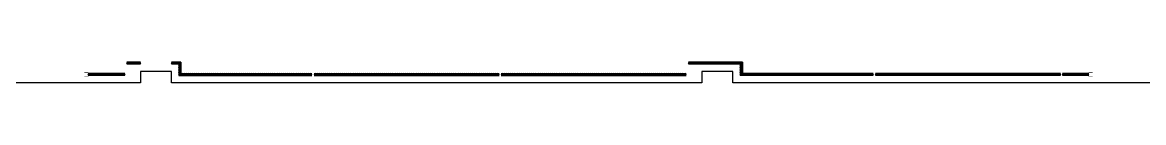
# Model space of a CAD drawing. Extents: x -1313754 to 847533, y 489853 to 941203.
# Drawn here: x -1259830 to -1205907, y 548220 to 549220 of the extents above; entities that cross this region are included whole.
import ezdxf

# ---------------------------------------------------------------- set-up
doc = ezdxf.new("R2010")
doc.units = 0
doc.header["$LTSCALE"] = 1000
doc.header["$MEASUREMENT"] = 0
doc.layers.get('Defpoints').update_dxf_attribs({"color": 210})
for name, color, linetype in [('A-HRAIL', 173, 'Continuous'), ('A-SFCE', 30, 'Continuous'), ('DIM_SYMB', 3, 'Continuous')]:
    doc.layers.add(name, color=color, linetype=linetype)

# ---------------------------------------------------------------- blocks, each defined once
blk = doc.blocks.new('234234werwer')
at = {"layer": 'Defpoints'}
blk.add_lwpolyline([(556400, -274600), (530900, -274600), (530900, -274050), (529400, -274050), (529400, -274600), (503900, -274600), (503900, -274050), (502400, -274050), (502400, -274600), (476900, -274600)], dxfattribs=at)
blk = doc.blocks.new('3333')
at = {"layer": 'A-SFCE', "const_width": 20}
blk.add_lwpolyline([(-227064, 766320), (-227064, 766510), (-227244, 766510), (-227244, 766320)], dxfattribs=at)
blk = doc.blocks.new('99平面图例外参$0$$LinePat$圆环')
for points in [[(0, 150), (300, 150)], [(0, 0), (300, 0)], [(0, -150), (300, -150)]]:
    blk.add_lwpolyline(points)
at = {"color": 0}
blk.add_circle((150, 0), 150, dxfattribs=at)
blk = doc.blocks.new('34242343243')
at = {"layer": 'A-HRAIL', "yscale": 0.3333333333333333, "zscale": 0.3333333333333333}
for p, xscale, rotation in [((-254693, 549170), 0.3588888661932368, 180), ((-254585, 549170), 0.3588888661932368, 180), ((-254477, 549170), 0.3588888661932368, 180), ((-254370, 549170), 0.3588888661932368, 180), ((-254262, 549170), 0.3588888661932368, 180), ((-254154, 549170), 0.3588888661932368, 180), ((-252542, 549170), 0.3749999999076196, 180), ((-252429, 549170), 0.3749999999076196, 180), ((-252317, 549170), 0.3749999999076196, 180), ((-252204, 549170), 0.3749999999076196, 180), ((-252254, 549220), 0.3611111227129974, 270), ((-252254, 549112), 0.3611111227129974, 270), ((-252254, 549003), 0.3611111227129974, 270), ((-227696, 549170), 0.3461333288391431, 180), ((-227593, 549170), 0.3461333288391431, 180), ((-227489, 549170), 0.3461333288391431, 180), ((-227385, 549170), 0.3461333288391431, 180), ((-227281, 549170), 0.3461333288391431, 180), ((-227177, 549170), 0.3461333288391431, 180), ((-227073, 549170), 0.3461333288391431, 180), ((-226969, 549170), 0.3461333288391431, 180), ((-226866, 549170), 0.3461333288391431, 180), ((-226762, 549170), 0.3461333288391431, 180), ((-226658, 549170), 0.3461333288391431, 180), ((-226554, 549170), 0.3461333288391431, 180), ((-226450, 549170), 0.3461333288391431, 180), ((-226346, 549170), 0.3461333288391431, 180), ((-226243, 549170), 0.3461333288391431, 180), ((-226139, 549170), 0.3461333288391431, 180), ((-226035, 549170), 0.3461333288391431, 180), ((-225931, 549170), 0.3461333288391431, 180), ((-225827, 549170), 0.3461333288391431, 180), ((-225723, 549170), 0.3461333288391431, 180), ((-225620, 549170), 0.3461333288391431, 180), ((-225516, 549170), 0.3461333288391431, 180), ((-225412, 549170), 0.3461333288391431, 180), ((-225308, 549170), 0.3461333288391431, 180), ((-225204, 549170), 0.3461333288391431, 180), ((-225254, 549220), 0.3611111227129974, 270), ((-225254, 549112), 0.3611111227129974, 270), ((-225254, 549003), 0.3611111227129974, 270), ((-256562, 548626), 0.3444737743800529, 180.000000000205), ((-256458, 548626), 0.3444737743800529, 180.000000000205), ((-256355, 548626), 0.3444737743800529, 180.000000000205), ((-256252, 548626), 0.3444737743800529, 180.000000000205), ((-256148, 548626), 0.3444737743800529, 180.000000000205), ((-256045, 548626), 0.3444737743800529, 180.000000000205), ((-255942, 548626), 0.3444737743800529, 180.000000000205), ((-255838, 548626), 0.3444737743800529, 180.000000000205), ((-255735, 548626), 0.3444737743800529, 180.000000000205), ((-255632, 548626), 0.3444737743800529, 180.000000000205), ((-255528, 548626), 0.3444737743800529, 180.000000000205), ((-255425, 548626), 0.3444737743800529, 180.000000000205), ((-255322, 548626), 0.3444737743800529, 180.000000000205), ((-255218, 548626), 0.3444737743800529, 180.000000000205), ((-255115, 548626), 0.3444737743800529, 180.000000000205), ((-255012, 548626), 0.3444737743800529, 180.000000000205), ((-254908, 548626), 0.3444737743800529, 180.000000000205), ((-252254, 548895), 0.3611111227129974, 270), ((-252254, 548787), 0.3611111227129974, 270), ((-252254, 548678), 0.3611111227129974, 270), ((-252304, 548626), -0.3384127419231498, 179.9999999997967), ((-252203, 548626), -0.3384127419231498, 179.9999999997967), ((-252101, 548626), -0.3384127419231498, 179.9999999997967), ((-252000, 548626), -0.3384127419231498, 179.9999999997967), ((-251898, 548626), -0.3384127419231498, 179.9999999997967), ((-251797, 548626), -0.3384127419231498, 179.9999999997967), ((-251695, 548626), -0.3384127419231498, 179.9999999997967), ((-251594, 548626), -0.3384127419231498, 179.9999999997967), ((-251492, 548626), -0.3384127419231498, 179.9999999997967), ((-251390, 548626), -0.3384127419231498, 179.9999999997967), ((-251289, 548626), -0.3384127419231498, 179.9999999997967), ((-251187, 548626), -0.3384127419231498, 179.9999999997967), ((-251086, 548626), -0.3384127419231498, 179.9999999997967), ((-250984, 548626), -0.3384127419231498, 179.9999999997967), ((-250883, 548626), -0.3384127419231498, 179.9999999997967), ((-250781, 548626), -0.3384127419231498, 179.9999999997967), ((-250680, 548626), -0.3384127419231498, 179.9999999997967), ((-250578, 548626), -0.3384127419231498, 179.9999999997967), ((-250477, 548626), -0.3384127419231498, 179.9999999997967), ((-250375, 548626), -0.3384127419231498, 179.9999999997967), ((-250274, 548626), -0.3384127419231498, 179.9999999997967), ((-250172, 548626), -0.3384127419231498, 179.9999999997967), ((-250071, 548626), -0.3384127419231498, 179.9999999997967), ((-249969, 548626), -0.3384127419231498, 179.9999999997967), ((-249868, 548626), -0.3384127419231498, 179.9999999997967), ((-249766, 548626), -0.3384127419231498, 179.9999999997967), ((-249665, 548626), -0.3384127419231498, 179.9999999997967), ((-249563, 548626), -0.3384127419231498, 179.9999999997967), ((-249462, 548626), -0.3384127419231498, 179.9999999997967), ((-249360, 548626), -0.3384127419231498, 179.9999999997967), ((-249258, 548626), -0.3384127419231498, 179.9999999997967), ((-249157, 548626), -0.3384127419231498, 179.9999999997967), ((-249055, 548626), -0.3384127419231498, 179.9999999997967), ((-248954, 548626), -0.3384127419231498, 179.9999999997967), ((-248852, 548626), -0.3384127419231498, 179.9999999997967), ((-248751, 548626), -0.3384127419231498, 179.9999999997967), ((-248649, 548626), -0.3384127419231498, 179.9999999997967), ((-248548, 548626), -0.3384127419231498, 179.9999999997967), ((-248446, 548626), -0.3384127419231498, 179.9999999997967), ((-248345, 548626), -0.3384127419231498, 179.9999999997967), ((-248243, 548626), -0.3384127419231498, 179.9999999997967), ((-248142, 548626), -0.3384127419231498, 179.9999999997967), ((-248040, 548626), -0.3384127419231498, 179.9999999997967), ((-247939, 548626), -0.3384127419231498, 179.9999999997967), ((-247837, 548626), -0.3384127419231498, 179.9999999997967), ((-247736, 548626), -0.3384127419231498, 179.9999999997967), ((-247634, 548626), -0.3384127419231498, 179.9999999997967), ((-247533, 548626), -0.3384127419231498, 179.9999999997967), ((-247431, 548626), -0.3384127419231498, 179.9999999997967), ((-247330, 548626), -0.3384127419231498, 179.9999999997967), ((-247228, 548626), -0.3384127419231498, 179.9999999997967), ((-247126, 548626), -0.3384127419231498, 179.9999999997967), ((-247025, 548626), -0.3384127419231498, 179.9999999997967), ((-246923, 548626), -0.3384127419231498, 179.9999999997967), ((-246822, 548626), -0.3384127419231498, 179.9999999997967), ((-246720, 548626), -0.3384127419231498, 179.9999999997967), ((-246619, 548626), -0.3384127419231498, 179.9999999997967), ((-246517, 548626), -0.3384127419231498, 179.9999999997967), ((-246416, 548626), -0.3384127419231498, 179.9999999997967), ((-246314, 548626), -0.3384127419231498, 179.9999999997967), ((-246213, 548626), -0.3384127419231498, 179.9999999997967), ((-246111, 548626), -0.3384127419231498, 179.9999999997967), ((-246010, 548626), -0.3384127419231498, 179.9999999997967), ((-245800, 548626), -0.3368181818181818, 179.9999999997967), ((-245699, 548626), -0.3368181818181818, 179.9999999997967), ((-245598, 548626), -0.3368181818181818, 179.9999999997967), ((-245497, 548626), -0.3368181818181818, 179.9999999997967), ((-245396, 548626), -0.3368181818181818, 179.9999999997967), ((-245295, 548626), -0.3368181818181818, 179.9999999997967), ((-245194, 548626), -0.3368181818181818, 179.9999999997967), ((-245093, 548626), -0.3368181818181818, 179.9999999997967), ((-244992, 548626), -0.3368181818181818, 179.9999999997967), ((-244891, 548626), -0.3368181818181818, 179.9999999997967), ((-244790, 548626), -0.3368181818181818, 179.9999999997967), ((-244689, 548626), -0.3368181818181818, 179.9999999997967), ((-244588, 548626), -0.3368181818181818, 179.9999999997967), ((-244487, 548626), -0.3368181818181818, 179.9999999997967), ((-244386, 548626), -0.3368181818181818, 179.9999999997967), ((-244285, 548626), -0.3368181818181818, 179.9999999997967), ((-244183, 548626), -0.3368181818181818, 179.9999999997967), ((-244082, 548626), -0.3368181818181818, 179.9999999997967), ((-243981, 548626), -0.3368181818181818, 179.9999999997967), ((-243880, 548626), -0.3368181818181818, 179.9999999997967), ((-243779, 548626), -0.3368181818181818, 179.9999999997967), ((-243678, 548626), -0.3368181818181818, 179.9999999997967), ((-243577, 548626), -0.3368181818181818, 179.9999999997967), ((-243476, 548626), -0.3368181818181818, 179.9999999997967), ((-243375, 548626), -0.3368181818181818, 179.9999999997967), ((-243274, 548626), -0.3368181818181818, 179.9999999997967), ((-243173, 548626), -0.3368181818181818, 179.9999999997967), ((-243072, 548626), -0.3368181818181818, 179.9999999997967), ((-242971, 548626), -0.3368181818181818, 179.9999999997967), ((-242870, 548626), -0.3368181818181818, 179.9999999997967), ((-242769, 548626), -0.3368181818181818, 179.9999999997967), ((-242668, 548626), -0.3368181818181818, 179.9999999997967), ((-242567, 548626), -0.3368181818181818, 179.9999999997967), ((-242466, 548626), -0.3368181818181818, 179.9999999997967), ((-242365, 548626), -0.3368181818181818, 179.9999999997967), ((-242264, 548626), -0.3368181818181818, 179.9999999997967), ((-242163, 548626), -0.3368181818181818, 179.9999999997967), ((-242062, 548626), -0.3368181818181818, 179.9999999997967), ((-241960, 548626), -0.3368181818181818, 179.9999999997967), ((-241859, 548626), -0.3368181818181818, 179.9999999997967), ((-241758, 548626), -0.3368181818181818, 179.9999999997967), ((-241657, 548626), -0.3368181818181818, 179.9999999997967), ((-241556, 548626), -0.3368181818181818, 179.9999999997967), ((-241455, 548626), -0.3368181818181818, 179.9999999997967), ((-241354, 548626), -0.3368181818181818, 179.9999999997967), ((-241253, 548626), -0.3368181818181818, 179.9999999997967), ((-241152, 548626), -0.3368181818181818, 179.9999999997967), ((-241051, 548626), -0.3368181818181818, 179.9999999997967), ((-240950, 548626), -0.3368181818181818, 179.9999999997967), ((-240849, 548626), -0.3368181818181818, 179.9999999997967), ((-240748, 548626), -0.3368181818181818, 179.9999999997967), ((-240647, 548626), -0.3368181818181818, 179.9999999997967), ((-240546, 548626), -0.3368181818181818, 179.9999999997967), ((-240445, 548626), -0.3368181818181818, 179.9999999997967), ((-240344, 548626), -0.3368181818181818, 179.9999999997967), ((-240243, 548626), -0.3368181818181818, 179.9999999997967), ((-240142, 548626), -0.3368181818181818, 179.9999999997967), ((-240041, 548626), -0.3368181818181818, 179.9999999997967), ((-239940, 548626), -0.3368181818181818, 179.9999999997967), ((-239839, 548626), -0.3368181818181818, 179.9999999997967), ((-239737, 548626), -0.3368181818181818, 179.9999999997967), ((-239636, 548626), -0.3368181818181818, 179.9999999997967), ((-239535, 548626), -0.3368181818181818, 179.9999999997967), ((-239434, 548626), -0.3368181818181818, 179.9999999997967), ((-239333, 548626), -0.3368181818181818, 179.9999999997967), ((-239232, 548626), -0.3368181818181818, 179.9999999997967), ((-239131, 548626), -0.3368181818181818, 179.9999999997967), ((-239030, 548626), -0.3368181818181818, 179.9999999997967), ((-238929, 548626), -0.3368181818181818, 179.9999999997967), ((-238828, 548626), -0.3368181818181818, 179.9999999997967), ((-238727, 548626), -0.3368181818181818, 179.9999999997967), ((-238626, 548626), -0.3368181818181818, 179.9999999997967), ((-238525, 548626), -0.3368181818181818, 179.9999999997967), ((-238424, 548626), -0.3368181818181818, 179.9999999997967), ((-238323, 548626), -0.3368181818181818, 179.9999999997967), ((-238222, 548626), -0.3368181818181818, 179.9999999997967), ((-238121, 548626), -0.3368181818181818, 179.9999999997967), ((-238020, 548626), -0.3368181818181818, 179.9999999997967), ((-237919, 548626), -0.3368181818181818, 179.9999999997967), ((-237818, 548626), -0.3368181818181818, 179.9999999997967), ((-237717, 548626), -0.3368181818181818, 179.9999999997967), ((-237616, 548626), -0.3368181818181818, 179.9999999997967), ((-237514, 548626), -0.3368181818181818, 179.9999999997967), ((-237413, 548626), -0.3368181818181818, 179.9999999997967), ((-237312, 548626), -0.3368181818181818, 179.9999999997967), ((-237211, 548626), -0.3368181818181818, 179.9999999997967), ((-237110, 548626), -0.3368181818181818, 179.9999999997967), ((-237009, 548626), -0.3368181818181818, 179.9999999997967), ((-236800, 548626), -0.3368181818181785, 179.999999999796), ((-236699, 548626), -0.3368181818181785, 179.999999999796), ((-236598, 548626), -0.3368181818181785, 179.999999999796), ((-236497, 548626), -0.3368181818181785, 179.999999999796), ((-236396, 548626), -0.3368181818181785, 179.999999999796), ((-236295, 548626), -0.3368181818181785, 179.999999999796), ((-236194, 548626), -0.3368181818181785, 179.999999999796), ((-236093, 548626), -0.3368181818181785, 179.999999999796), ((-235992, 548626), -0.3368181818181785, 179.999999999796), ((-235891, 548626), -0.3368181818181785, 179.999999999796), ((-235790, 548626), -0.3368181818181785, 179.999999999796), ((-235689, 548626), -0.3368181818181785, 179.999999999796), ((-235588, 548626), -0.3368181818181785, 179.999999999796), ((-235487, 548626), -0.3368181818181785, 179.999999999796), ((-235386, 548626), -0.3368181818181785, 179.999999999796), ((-235285, 548626), -0.3368181818181785, 179.999999999796), ((-235183, 548626), -0.3368181818181785, 179.999999999796), ((-235082, 548626), -0.3368181818181785, 179.999999999796), ((-234981, 548626), -0.3368181818181785, 179.999999999796), ((-234880, 548626), -0.3368181818181785, 179.999999999796), ((-234779, 548626), -0.3368181818181785, 179.999999999796), ((-234678, 548626), -0.3368181818181785, 179.999999999796), ((-234577, 548626), -0.3368181818181785, 179.999999999796), ((-234476, 548626), -0.3368181818181785, 179.999999999796), ((-234375, 548626), -0.3368181818181785, 179.999999999796), ((-234274, 548626), -0.3368181818181785, 179.999999999796), ((-234173, 548626), -0.3368181818181785, 179.999999999796), ((-234072, 548626), -0.3368181818181785, 179.999999999796), ((-233971, 548626), -0.3368181818181785, 179.999999999796), ((-233870, 548626), -0.3368181818181785, 179.999999999796), ((-233769, 548626), -0.3368181818181785, 179.999999999796), ((-233668, 548626), -0.3368181818181785, 179.999999999796), ((-233567, 548626), -0.3368181818181785, 179.999999999796), ((-233466, 548626), -0.3368181818181785, 179.999999999796), ((-233365, 548626), -0.3368181818181785, 179.999999999796), ((-233264, 548626), -0.3368181818181785, 179.999999999796), ((-233163, 548626), -0.3368181818181785, 179.999999999796), ((-233062, 548626), -0.3368181818181785, 179.999999999796), ((-232960, 548626), -0.3368181818181785, 179.999999999796), ((-232859, 548626), -0.3368181818181785, 179.999999999796), ((-232758, 548626), -0.3368181818181785, 179.999999999796), ((-232657, 548626), -0.3368181818181785, 179.999999999796), ((-232556, 548626), -0.3368181818181785, 179.999999999796), ((-232455, 548626), -0.3368181818181785, 179.999999999796), ((-232354, 548626), -0.3368181818181785, 179.999999999796), ((-232253, 548626), -0.3368181818181785, 179.999999999796), ((-232152, 548626), -0.3368181818181785, 179.999999999796), ((-232051, 548626), -0.3368181818181785, 179.999999999796), ((-231950, 548626), -0.3368181818181785, 179.999999999796), ((-231849, 548626), -0.3368181818181785, 179.999999999796), ((-231748, 548626), -0.3368181818181785, 179.999999999796), ((-231647, 548626), -0.3368181818181785, 179.999999999796), ((-231546, 548626), -0.3368181818181785, 179.999999999796), ((-231445, 548626), -0.3368181818181785, 179.999999999796), ((-231344, 548626), -0.3368181818181785, 179.999999999796), ((-231243, 548626), -0.3368181818181785, 179.999999999796), ((-231142, 548626), -0.3368181818181785, 179.999999999796), ((-231041, 548626), -0.3368181818181785, 179.999999999796), ((-230940, 548626), -0.3368181818181785, 179.999999999796), ((-230839, 548626), -0.3368181818181785, 179.999999999796), ((-230737, 548626), -0.3368181818181785, 179.999999999796), ((-230636, 548626), -0.3368181818181785, 179.999999999796), ((-230535, 548626), -0.3368181818181785, 179.999999999796), ((-230434, 548626), -0.3368181818181785, 179.999999999796), ((-230333, 548626), -0.3368181818181785, 179.999999999796), ((-230232, 548626), -0.3368181818181785, 179.999999999796), ((-230131, 548626), -0.3368181818181785, 179.999999999796), ((-230030, 548626), -0.3368181818181785, 179.999999999796), ((-229929, 548626), -0.3368181818181785, 179.999999999796), ((-229828, 548626), -0.3368181818181785, 179.999999999796), ((-229727, 548626), -0.3368181818181785, 179.999999999796), ((-229626, 548626), -0.3368181818181785, 179.999999999796), ((-229525, 548626), -0.3368181818181785, 179.999999999796), ((-229424, 548626), -0.3368181818181785, 179.999999999796), ((-229323, 548626), -0.3368181818181785, 179.999999999796), ((-229222, 548626), -0.3368181818181785, 179.999999999796), ((-229121, 548626), -0.3368181818181785, 179.999999999796), ((-229020, 548626), -0.3368181818181785, 179.999999999796), ((-228919, 548626), -0.3368181818181785, 179.999999999796), ((-228818, 548626), -0.3368181818181785, 179.999999999796), ((-228717, 548626), -0.3368181818181785, 179.999999999796), ((-228616, 548626), -0.3368181818181785, 179.999999999796), ((-228514, 548626), -0.3368181818181785, 179.999999999796), ((-228413, 548626), -0.3368181818181785, 179.999999999796), ((-228312, 548626), -0.3368181818181785, 179.999999999796), ((-228211, 548626), -0.3368181818181785, 179.999999999796), ((-228110, 548626), -0.3368181818181785, 179.999999999796), ((-228009, 548626), -0.3368181818181785, 179.999999999796), ((-225254, 548895), 0.3611111227129974, 270), ((-225254, 548787), 0.3611111227129974, 270), ((-225254, 548678), 0.3611111227129974, 270), ((-225203, 548626), 0.3384127415468572, 180.0000000002033), ((-225101, 548626), 0.3384127415468572, 180.0000000002033), ((-225000, 548626), 0.3384127415468572, 180.0000000002033), ((-224898, 548626), 0.3384127415468572, 180.0000000002033), ((-224797, 548626), 0.3384127415468572, 180.0000000002033), ((-224695, 548626), 0.3384127415468572, 180.0000000002033), ((-224594, 548626), 0.3384127415468572, 180.0000000002033), ((-224492, 548626), 0.3384127415468572, 180.0000000002033), ((-224390, 548626), 0.3384127415468572, 180.0000000002033), ((-224289, 548626), 0.3384127415468572, 180.0000000002033), ((-224187, 548626), 0.3384127415468572, 180.0000000002033), ((-224086, 548626), 0.3384127415468572, 180.0000000002033), ((-223984, 548626), 0.3384127415468572, 180.0000000002033), ((-223883, 548626), 0.3384127415468572, 180.0000000002033), ((-223781, 548626), 0.3384127415468572, 180.0000000002033), ((-223680, 548626), 0.3384127415468572, 180.0000000002033), ((-223578, 548626), 0.3384127415468572, 180.0000000002033), ((-223477, 548626), 0.3384127415468572, 180.0000000002033), ((-223375, 548626), 0.3384127415468572, 180.0000000002033), ((-223274, 548626), 0.3384127415468572, 180.0000000002033), ((-223172, 548626), 0.3384127415468572, 180.0000000002033), ((-223071, 548626), 0.3384127415468572, 180.0000000002033), ((-222969, 548626), 0.3384127415468572, 180.0000000002033), ((-222868, 548626), 0.3384127415468572, 180.0000000002033), ((-222766, 548626), 0.3384127415468572, 180.0000000002033), ((-222665, 548626), 0.3384127415468572, 180.0000000002033), ((-222563, 548626), 0.3384127415468572, 180.0000000002033), ((-222462, 548626), 0.3384127415468572, 180.0000000002033), ((-222360, 548626), 0.3384127415468572, 180.0000000002033), ((-222258, 548626), 0.3384127415468572, 180.0000000002033), ((-222157, 548626), 0.3384127415468572, 180.0000000002033), ((-222055, 548626), 0.3384127415468572, 180.0000000002033), ((-221954, 548626), 0.3384127415468572, 180.0000000002033), ((-221852, 548626), 0.3384127415468572, 180.0000000002033), ((-221751, 548626), 0.3384127415468572, 180.0000000002033), ((-221649, 548626), 0.3384127415468572, 180.0000000002033), ((-221548, 548626), 0.3384127415468572, 180.0000000002033), ((-221446, 548626), 0.3384127415468572, 180.0000000002033), ((-221345, 548626), 0.3384127415468572, 180.0000000002033), ((-221243, 548626), 0.3384127415468572, 180.0000000002033), ((-221142, 548626), 0.3384127415468572, 180.0000000002033), ((-221040, 548626), 0.3384127415468572, 180.0000000002033), ((-220939, 548626), 0.3384127415468572, 180.0000000002033), ((-220837, 548626), 0.3384127415468572, 180.0000000002033), ((-220736, 548626), 0.3384127415468572, 180.0000000002033), ((-220634, 548626), 0.3384127415468572, 180.0000000002033), ((-220533, 548626), 0.3384127415468572, 180.0000000002033), ((-220431, 548626), 0.3384127415468572, 180.0000000002033), ((-220330, 548626), 0.3384127415468572, 180.0000000002033), ((-220228, 548626), 0.3384127415468572, 180.0000000002033), ((-220126, 548626), 0.3384127415468572, 180.0000000002033), ((-220025, 548626), 0.3384127415468572, 180.0000000002033), ((-219923, 548626), 0.3384127415468572, 180.0000000002033), ((-219822, 548626), 0.3384127415468572, 180.0000000002033), ((-219720, 548626), 0.3384127415468572, 180.0000000002033), ((-219619, 548626), 0.3384127415468572, 180.0000000002033), ((-219517, 548626), 0.3384127415468572, 180.0000000002033), ((-219416, 548626), 0.3384127415468572, 180.0000000002033), ((-219314, 548626), 0.3384127415468572, 180.0000000002033), ((-219213, 548626), 0.3384127415468572, 180.0000000002033), ((-219111, 548626), 0.3384127415468572, 180.0000000002033), ((-219010, 548626), 0.3384127415468572, 180.0000000002033), ((-218908, 548626), 0.3384127415468572, 180.0000000002033), ((-218699, 548626), 0.3368181818181818, 180.0000000002033), ((-218598, 548626), 0.3368181818181818, 180.0000000002033), ((-218497, 548626), 0.3368181818181818, 180.0000000002033), ((-218396, 548626), 0.3368181818181818, 180.0000000002033), ((-218295, 548626), 0.3368181818181818, 180.0000000002033), ((-218194, 548626), 0.3368181818181818, 180.0000000002033), ((-218093, 548626), 0.3368181818181818, 180.0000000002033), ((-217992, 548626), 0.3368181818181818, 180.0000000002033), ((-217891, 548626), 0.3368181818181818, 180.0000000002033), ((-217790, 548626), 0.3368181818181818, 180.0000000002033), ((-217689, 548626), 0.3368181818181818, 180.0000000002033), ((-217588, 548626), 0.3368181818181818, 180.0000000002033), ((-217487, 548626), 0.3368181818181818, 180.0000000002033), ((-217386, 548626), 0.3368181818181818, 180.0000000002033), ((-217285, 548626), 0.3368181818181818, 180.0000000002033), ((-217183, 548626), 0.3368181818181818, 180.0000000002033), ((-217082, 548626), 0.3368181818181818, 180.0000000002033), ((-216981, 548626), 0.3368181818181818, 180.0000000002033), ((-216880, 548626), 0.3368181818181818, 180.0000000002033), ((-216779, 548626), 0.3368181818181818, 180.0000000002033), ((-216678, 548626), 0.3368181818181818, 180.0000000002033), ((-216577, 548626), 0.3368181818181818, 180.0000000002033), ((-216476, 548626), 0.3368181818181818, 180.0000000002033), ((-216375, 548626), 0.3368181818181818, 180.0000000002033), ((-216274, 548626), 0.3368181818181818, 180.0000000002033), ((-216173, 548626), 0.3368181818181818, 180.0000000002033), ((-216072, 548626), 0.3368181818181818, 180.0000000002033), ((-215971, 548626), 0.3368181818181818, 180.0000000002033), ((-215870, 548626), 0.3368181818181818, 180.0000000002033), ((-215769, 548626), 0.3368181818181818, 180.0000000002033), ((-215668, 548626), 0.3368181818181818, 180.0000000002033), ((-215567, 548626), 0.3368181818181818, 180.0000000002033), ((-215466, 548626), 0.3368181818181818, 180.0000000002033), ((-215365, 548626), 0.3368181818181818, 180.0000000002033), ((-215264, 548626), 0.3368181818181818, 180.0000000002033), ((-215163, 548626), 0.3368181818181818, 180.0000000002033), ((-215062, 548626), 0.3368181818181818, 180.0000000002033), ((-214960, 548626), 0.3368181818181818, 180.0000000002033), ((-214859, 548626), 0.3368181818181818, 180.0000000002033), ((-214758, 548626), 0.3368181818181818, 180.0000000002033), ((-214657, 548626), 0.3368181818181818, 180.0000000002033), ((-214556, 548626), 0.3368181818181818, 180.0000000002033), ((-214455, 548626), 0.3368181818181818, 180.0000000002033), ((-214354, 548626), 0.3368181818181818, 180.0000000002033), ((-214253, 548626), 0.3368181818181818, 180.0000000002033), ((-214152, 548626), 0.3368181818181818, 180.0000000002033), ((-214051, 548626), 0.3368181818181818, 180.0000000002033), ((-213950, 548626), 0.3368181818181818, 180.0000000002033), ((-213849, 548626), 0.3368181818181818, 180.0000000002033), ((-213748, 548626), 0.3368181818181818, 180.0000000002033), ((-213647, 548626), 0.3368181818181818, 180.0000000002033), ((-213546, 548626), 0.3368181818181818, 180.0000000002033), ((-213445, 548626), 0.3368181818181818, 180.0000000002033), ((-213344, 548626), 0.3368181818181818, 180.0000000002033), ((-213243, 548626), 0.3368181818181818, 180.0000000002033), ((-213142, 548626), 0.3368181818181818, 180.0000000002033), ((-213041, 548626), 0.3368181818181818, 180.0000000002033), ((-212940, 548626), 0.3368181818181818, 180.0000000002033), ((-212839, 548626), 0.3368181818181818, 180.0000000002033), ((-212737, 548626), 0.3368181818181818, 180.0000000002033), ((-212636, 548626), 0.3368181818181818, 180.0000000002033), ((-212535, 548626), 0.3368181818181818, 180.0000000002033), ((-212434, 548626), 0.3368181818181818, 180.0000000002033), ((-212333, 548626), 0.3368181818181818, 180.0000000002033), ((-212232, 548626), 0.3368181818181818, 180.0000000002033), ((-212131, 548626), 0.3368181818181818, 180.0000000002033), ((-212030, 548626), 0.3368181818181818, 180.0000000002033), ((-211929, 548626), 0.3368181818181818, 180.0000000002033), ((-211828, 548626), 0.3368181818181818, 180.0000000002033), ((-211727, 548626), 0.3368181818181818, 180.0000000002033), ((-211626, 548626), 0.3368181818181818, 180.0000000002033), ((-211525, 548626), 0.3368181818181818, 180.0000000002033), ((-211424, 548626), 0.3368181818181818, 180.0000000002033), ((-211323, 548626), 0.3368181818181818, 180.0000000002033), ((-211222, 548626), 0.3368181818181818, 180.0000000002033), ((-211121, 548626), 0.3368181818181818, 180.0000000002033), ((-211020, 548626), 0.3368181818181818, 180.0000000002033), ((-210919, 548626), 0.3368181818181818, 180.0000000002033), ((-210818, 548626), 0.3368181818181818, 180.0000000002033), ((-210717, 548626), 0.3368181818181818, 180.0000000002033), ((-210616, 548626), 0.3368181818181818, 180.0000000002033), ((-210514, 548626), 0.3368181818181818, 180.0000000002033), ((-210413, 548626), 0.3368181818181818, 180.0000000002033), ((-210312, 548626), 0.3368181818181818, 180.0000000002033), ((-210211, 548626), 0.3368181818181818, 180.0000000002033), ((-210110, 548626), 0.3368181818181818, 180.0000000002033), ((-210009, 548626), 0.3368181818181818, 180.0000000002033), ((-209908, 548626), 0.3368181818181818, 180.0000000002033), ((-209696, 548626), 0.3461108940497231, 180.0000000002034), ((-209593, 548626), 0.3461108940497231, 180.0000000002034), ((-209489, 548626), 0.3461108940497231, 180.0000000002034), ((-209385, 548626), 0.3461108940497231, 180.0000000002034), ((-209281, 548626), 0.3461108940497231, 180.0000000002034), ((-209177, 548626), 0.3461108940497231, 180.0000000002034), ((-209073, 548626), 0.3461108940497231, 180.0000000002034), ((-208970, 548626), 0.3461108940497231, 180.0000000002034), ((-208866, 548626), 0.3461108940497231, 180.0000000002034), ((-208762, 548626), 0.3461108940497231, 180.0000000002034), ((-208658, 548626), 0.3461108940497231, 180.0000000002034), ((-208554, 548626), 0.3461108940497231, 180.0000000002034)]:
    blk.add_blockref('99平面图例外参$0$$LinePat$圆环', p, dxfattribs=dict(at, xscale=xscale, rotation=rotation))
at = {"layer": 'A-SFCE', "rotation": 270}
blk.add_blockref('3333', (-1023175, 321466), dxfattribs=at)
at = {"layer": 'A-SFCE', "xscale": -1.00000000000002, "rotation": 90}
blk.add_blockref('3333', (557967, 321466), dxfattribs=at)

msp = doc.modelspace()

# ---------------------------------------------------------------- block references
msp.add_blockref('234234werwer', (-1756554.3, 822820))
at = {"layer": 'DIM_SYMB'}
msp.add_blockref('34242343243', (-1000000, 0), dxfattribs=at)

doc.saveas('drawing.dxf')
